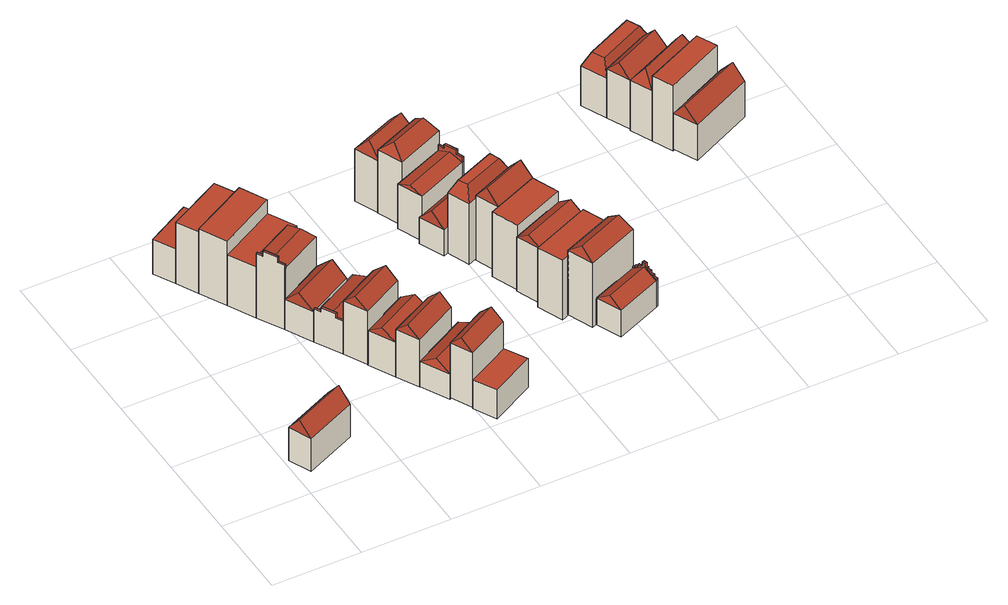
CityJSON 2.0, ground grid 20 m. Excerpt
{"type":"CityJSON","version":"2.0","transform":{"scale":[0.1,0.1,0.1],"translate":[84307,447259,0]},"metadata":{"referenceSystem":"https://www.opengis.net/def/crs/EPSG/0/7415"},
"CityObjects":{
"building1":{"type":"Building","geometry":[{"type":"Solid","lod":"2","boundaries":[[[[0,1,2,3]],[[2,1,4,5]],[[0,3,6,7]],[[3,2,5,6]],[[1,0,7,4]],[[7,6,8,9]],[[6,5,8]],[[5,4,9,8]],[[4,7,9]]]],"semantics":{"surfaces":[{"type":"GroundSurface"},{"type":"WallSurface"},{"type":"RoofSurface"}],"values":[[0,1,1,1,1,2,2,2,2]]}}]},
"building2":{"type":"Building","geometry":[{"type":"Solid","lod":"2","boundaries":[[[[10,11,12,13]],[[14,15,16,17]],[[12,11,17,16]],[[10,13,15,14]],[[13,12,16,15]],[[11,10,14,17]]]],"semantics":{"surfaces":[{"type":"GroundSurface"},{"type":"RoofSurface"},{"type":"WallSurface"}],"values":[[0,1,2,2,2,2]]}}]},
"building3":{"type":"Building","geometry":[{"type":"Solid","lod":"2","boundaries":[[[[18,19,20,12]],[[21,22,23,24]],[[20,19,24,23]],[[18,12,22,21]],[[12,20,23,22]],[[19,18,21,24]]]],"semantics":{"surfaces":[{"type":"GroundSurface"},{"type":"RoofSurface"},{"type":"WallSurface"}],"values":[[0,1,2,2,2,2]]}}]},
"building4":{"type":"Building","geometry":[{"type":"Solid","lod":"2","boundaries":[[[[25,26,27,20]],[[28,29,30,31]],[[27,26,31,30]],[[25,20,29,28]],[[20,27,30,29]],[[26,25,28,31]]]],"semantics":{"surfaces":[{"type":"GroundSurface"},{"type":"RoofSurface"},{"type":"WallSurface"}],"values":[[0,1,2,2,2,2]]}}]},
"building5":{"type":"Building","geometry":[{"type":"Solid","lod":"2","boundaries":[[[[32,33,34,35]],[[34,33,36,37]],[[32,35,38,39]],[[33,32,39,36]],[[39,38,40,41]],[[37,36,41,40]],[[36,39,41]],[[40,38,42,43,44,45,46,47,37]],[[48,49,50,51,52,53,54,55,56,57]],[[43,42,54,53]],[[47,46,50,49]],[[35,34,57,56]],[[44,43,53,52]],[[34,37,48,57]],[[37,47,49,48]],[[45,44,52,51]],[[38,35,56,55]],[[42,38,55,54]],[[46,45,51,50]]]],"semantics":{"surfaces":[{"type":"GroundSurface"},{"type":"WallSurface"},{"type":"RoofSurface"}],"values":[[0,1,1,1,2,2,2,2,1,2,2,0,2,1,2,2,1,2,2]]}}]},
"building6":{"type":"Building","geometry":[{"type":"Solid","lod":"2","boundaries":[[[[26,58,56,27]],[[59,60,61,62]],[[56,58,62,61]],[[26,27,60,59]],[[27,56,61,60]],[[58,26,59,62]]]],"semantics":{"surfaces":[{"type":"GroundSurface"},{"type":"RoofSurface"},{"type":"WallSurface"}],"values":[[0,1,2,2,2,2]]}}]},
"building7":{"type":"Building","geometry":[{"type":"Solid","lod":"2","boundaries":[[[[63,64,65,57]],[[65,64,66,67]],[[63,57,68,69]],[[57,65,67,68]],[[64,63,69,66]],[[69,68,70,71]],[[68,67,70]],[[67,66,71,70]],[[66,69,71]]]],"semantics":{"surfaces":[{"type":"GroundSurface"},{"type":"WallSurface"},{"type":"RoofSurface"}],"values":[[0,1,1,1,1,2,2,2,2]]}}]},
"building8":{"type":"Building","geometry":[{"type":"Solid","lod":"2","boundaries":[[[[72,73,74,75]],[[74,73,76,77]],[[72,75,78,79]],[[75,74,77,78]],[[73,72,79,76]],[[79,78,80,81]],[[78,77,80]],[[77,76,81,80]],[[76,79,81]]]],"semantics":{"surfaces":[{"type":"GroundSurface"},{"type":"WallSurface"},{"type":"RoofSurface"}],"values":[[0,1,1,1,1,2,2,2,2]]}}]},
"building9":{"type":"Building","geometry":[{"type":"Solid","lod":"2","boundaries":[[[[82,83,84,85]],[[84,83,86,87]],[[82,85,88,89]],[[83,82,89,86]],[[89,88,90,91]],[[87,86,91,90]],[[86,89,91]],[[90,88,92,93,94,95,96,97,87]],[[98,99,100,101,102,103,104,105,106,75]],[[93,92,104,103]],[[97,96,100,99]],[[85,84,75,106]],[[94,93,103,102]],[[84,87,98,75]],[[87,97,99,98]],[[95,94,102,101]],[[88,85,106,105]],[[92,88,105,104]],[[96,95,101,100]]]],"semantics":{"surfaces":[{"type":"GroundSurface"},{"type":"WallSurface"},{"type":"RoofSurface"}],"values":[[0,1,1,1,2,2,2,2,1,2,2,0,2,1,2,2,1,2,2]]}}]},
"building10":{"type":"Building","geometry":[{"type":"Solid","lod":"2","boundaries":[[[[107,108,109,110]],[[109,108,111,112]],[[107,110,113,114]],[[110,109,112,113]],[[108,107,114,111]],[[114,113,115,116]],[[113,112,115]],[[112,111,116,115]],[[111,114,116]]]],"semantics":{"surfaces":[{"type":"GroundSurface"},{"type":"WallSurface"},{"type":"RoofSurface"}],"values":[[0,1,1,1,1,2,2,2,2]]}}]},
"building11":{"type":"Building","geometry":[{"type":"Solid","lod":"2","boundaries":[[[[117,118,119,109]],[[119,118,120,121]],[[117,109,122,123]],[[109,119,121,122]],[[118,117,123,120]],[[123,122,124,125]],[[122,121,124]],[[121,120,125,124]],[[120,123,125]]]],"semantics":{"surfaces":[{"type":"GroundSurface"},{"type":"WallSurface"},{"type":"RoofSurface"}],"values":[[0,1,1,1,1,2,2,2,2]]}}]},
"building12":{"type":"Building","geometry":[{"type":"Solid","lod":"2","boundaries":[[[[126,127,128,129]],[[128,127,130,131]],[[126,129,132,133]],[[129,128,131,132]],[[127,126,133,130]],[[133,132,134,135]],[[132,131,134]],[[131,130,135,134]],[[130,133,135]]]],"semantics":{"surfaces":[{"type":"GroundSurface"},{"type":"WallSurface"},{"type":"RoofSurface"}],"values":[[0,1,1,1,1,2,2,2,2]]}}]},
"building13":{"type":"Building","geometry":[{"type":"Solid","lod":"2","boundaries":[[[[136,137,138,139]],[[138,137,140,141]],[[136,139,142,143]],[[139,138,141,142]],[[137,136,143,140]],[[143,142,144,145]],[[142,141,144]],[[141,140,145,144]],[[140,143,145]]]],"semantics":{"surfaces":[{"type":"GroundSurface"},{"type":"WallSurface"},{"type":"RoofSurface"}],"values":[[0,1,1,1,1,2,2,2,2]]}}]},
"building14":{"type":"Building","geometry":[{"type":"Solid","lod":"2","boundaries":[[[[146,147,148,149]],[[150,151,152,153]],[[148,147,153,152]],[[146,149,151,150]],[[149,148,152,151]],[[147,146,150,153]]]],"semantics":{"surfaces":[{"type":"GroundSurface"},{"type":"RoofSurface"},{"type":"WallSurface"}],"values":[[0,1,2,2,2,2]]}}]},
"building15":{"type":"Building","geometry":[{"type":"Solid","lod":"2","boundaries":[[[[154,155,156,157]],[[156,155,158,159]],[[154,157,160,161]],[[157,156,159,160]],[[155,154,161,158]],[[161,160,162,163]],[[160,159,162]],[[159,158,163,162]],[[158,161,163]]]],"semantics":{"surfaces":[{"type":"GroundSurface"},{"type":"WallSurface"},{"type":"RoofSurface"}],"values":[[0,1,1,1,1,2,2,2,2]]}}]},
"building16":{"type":"Building","geometry":[{"type":"Solid","lod":"2","boundaries":[[[[164,165,166,167]],[[166,165,168,169]],[[164,167,170,171]],[[165,164,171,168]],[[171,170,172,173]],[[169,168,173,172]],[[168,171,173]],[[172,170,174,175,176,177,178,179,169]],[[180,181,182,183,184,185,186,187,188,189]],[[175,174,186,185]],[[179,178,182,181]],[[167,166,189,188]],[[176,175,185,184]],[[166,169,180,189]],[[169,179,181,180]],[[177,176,184,183]],[[170,167,188,187]],[[174,170,187,186]],[[178,177,183,182]]]],"semantics":{"surfaces":[{"type":"GroundSurface"},{"type":"WallSurface"},{"type":"RoofSurface"}],"values":[[0,1,1,1,2,2,2,2,1,2,2,0,2,1,2,2,1,2,2]]}}]},
"building17":{"type":"Building","geometry":[{"type":"Solid","lod":"2","boundaries":[[[[190,191,192,193]],[[192,191,194,195]],[[190,193,196,197]],[[193,192,195,196]],[[191,190,197,194]],[[197,196,198,199]],[[196,195,198]],[[195,194,199,198]],[[194,197,199]]]],"semantics":{"surfaces":[{"type":"GroundSurface"},{"type":"WallSurface"},{"type":"RoofSurface"}],"values":[[0,1,1,1,1,2,2,2,2]]}}]},
"building18":{"type":"Building","geometry":[{"type":"Solid","lod":"2","boundaries":[[[[200,201,188,202]],[[188,201,203,204]],[[200,202,205,206]],[[202,188,204,205]],[[201,200,206,203]],[[206,205,207,208]],[[205,204,207]],[[204,203,208,207]],[[203,206,208]]]],"semantics":{"surfaces":[{"type":"GroundSurface"},{"type":"WallSurface"},{"type":"RoofSurface"}],"values":[[0,1,1,1,1,2,2,2,2]]}}]},
"building19":{"type":"Building","geometry":[{"type":"Solid","lod":"2","boundaries":[[[[209,210,211,212]],[[211,210,213,214]],[[209,212,215,216]],[[212,211,214,215]],[[210,209,216,213]],[[213,216,217,218]],[[216,215,219,217]],[[215,214,220,219]],[[214,213,218,220]],[[217,219,220,218]]]],"semantics":{"surfaces":[{"type":"GroundSurface"},{"type":"WallSurface"},{"type":"RoofSurface"}],"values":[[0,1,1,1,1,2,2,2,2,2]]}}]},
"building20":{"type":"Building","geometry":[{"type":"Solid","lod":"2","boundaries":[[[[221,222,223,224]],[[225,226,227,228]],[[223,222,228,227]],[[221,224,226,225]],[[224,223,227,226]],[[222,221,225,228]]]],"semantics":{"surfaces":[{"type":"GroundSurface"},{"type":"RoofSurface"},{"type":"WallSurface"}],"values":[[0,1,2,2,2,2]]}}]},
"building21":{"type":"Building","geometry":[{"type":"Solid","lod":"2","boundaries":[[[[229,230,231,223]],[[231,230,232,233]],[[229,223,227,234]],[[223,231,233,227]],[[230,229,234,232]],[[234,227,235,236]],[[227,233,235]],[[233,232,236,235]],[[232,234,236]]]],"semantics":{"surfaces":[{"type":"GroundSurface"},{"type":"WallSurface"},{"type":"RoofSurface"}],"values":[[0,1,1,1,1,2,2,2,2]]}}]},
"building22":{"type":"Building","geometry":[{"type":"Solid","lod":"2","boundaries":[[[[237,238,224,239]],[[224,238,240,241]],[[237,239,242,243]],[[239,224,241,242]],[[238,237,243,240]],[[243,242,244,245]],[[242,241,244]],[[241,240,245,244]],[[240,243,245]]]],"semantics":{"surfaces":[{"type":"GroundSurface"},{"type":"WallSurface"},{"type":"RoofSurface"}],"values":[[0,1,1,1,1,2,2,2,2]]}}]},
"building23":{"type":"Building","geometry":[{"type":"Solid","lod":"2","boundaries":[[[[246,247,239,248]],[[249,250,251,252]],[[239,247,252,251]],[[246,248,250,249]],[[248,239,251,250]],[[247,246,249,252]]]],"semantics":{"surfaces":[{"type":"GroundSurface"},{"type":"RoofSurface"},{"type":"WallSurface"}],"values":[[0,1,2,2,2,2]]}}]},
"building24":{"type":"Building","geometry":[{"type":"Solid","lod":"2","boundaries":[[[[253,254,255,256]],[[255,254,257,258]],[[253,256,259,260]],[[256,255,258,259]],[[254,253,260,257]],[[260,259,261,262]],[[259,258,261]],[[258,257,262,261]],[[257,260,262]]]],"semantics":{"surfaces":[{"type":"GroundSurface"},{"type":"WallSurface"},{"type":"RoofSurface"}],"values":[[0,1,1,1,1,2,2,2,2]]}}]},
"building25":{"type":"Building","geometry":[{"type":"Solid","lod":"2","boundaries":[[[[263,264,265,266]],[[265,264,267,268]],[[263,266,269,270]],[[264,263,270,267]],[[270,269,271,272]],[[268,267,272,271]],[[267,270,272]],[[271,269,273,274,275,276,277,278,279,280,281,282,283,284,285,286,287,288,289,290,268]],[[291,292,293,294,295,296,297,298,299,300,301,302,303,304,305,306,307,308,309,310,311,256]],[[278,277,305,304]],[[286,285,297,296]],[[279,278,304,303]],[[287,286,296,295]],[[265,268,291,256]],[[280,279,303,302]],[[266,265,256,311]],[[273,269,310,309]],[[288,287,295,294]],[[269,266,311,310]],[[281,280,302,301]],[[274,273,309,308]],[[289,288,294,293]],[[282,281,301,300]],[[275,274,308,307]],[[290,289,293,292]],[[283,282,300,299]],[[276,275,307,306]],[[268,290,292,291]],[[284,283,299,298]],[[277,276,306,305]],[[285,284,298,297]]]],"semantics":{"surfaces":[{"type":"GroundSurface"},{"type":"WallSurface"},{"type":"RoofSurface"}],"values":[[0,1,1,1,2,2,2,2,1,2,2,2,2,1,2,0,2,2,1,2,2,2,2,2,2,2,2,2,2,2,2]]}}]},
"building26":{"type":"Building","geometry":[{"type":"Solid","lod":"2","boundaries":[[[[312,313,314,315]],[[314,313,316,317]],[[312,315,318,319]],[[315,314,317,318]],[[313,312,319,316]],[[319,318,320,321]],[[318,317,320]],[[317,316,321,320]],[[316,319,321]]]],"semantics":{"surfaces":[{"type":"GroundSurface"},{"type":"WallSurface"},{"type":"RoofSurface"}],"values":[[0,1,1,1,1,2,2,2,2]]}}]},
"building27":{"type":"Building","geometry":[{"type":"Solid","lod":"2","boundaries":[[[[322,323,315,324]],[[315,323,325,326]],[[322,324,327,328]],[[324,315,326,327]],[[323,322,328,325]],[[325,328,329,330]],[[328,327,331,329]],[[327,326,332,331]],[[326,325,330,332]],[[329,331,332,330]]]],"semantics":{"surfaces":[{"type":"GroundSurface"},{"type":"WallSurface"},{"type":"RoofSurface"}],"values":[[0,1,1,1,1,2,2,2,2,2]]}}]},
"building28":{"type":"Building","geometry":[{"type":"Solid","lod":"2","boundaries":[[[[333,334,335,336]],[[335,334,317,337]],[[333,336,338,339]],[[336,335,337,338]],[[334,333,339,317]],[[339,338,340,341]],[[338,337,340]],[[337,317,341,340]],[[317,339,341]]]],"semantics":{"surfaces":[{"type":"GroundSurface"},{"type":"WallSurface"},{"type":"RoofSurface"}],"values":[[0,1,1,1,1,2,2,2,2]]}}]},
"building29":{"type":"Building","geometry":[{"type":"Solid","lod":"2","boundaries":[[[[342,343,344,333]],[[345,346,347,348]],[[344,343,348,347]],[[342,333,346,345]],[[333,344,347,346]],[[343,342,345,348]]]],"semantics":{"surfaces":[{"type":"GroundSurface"},{"type":"RoofSurface"},{"type":"WallSurface"}],"values":[[0,1,2,2,2,2]]}}]},
"building30":{"type":"Building","geometry":[{"type":"Solid","lod":"2","boundaries":[[[[349,350,351,352]],[[351,350,353,354]],[[349,352,355,356]],[[352,351,354,355]],[[350,349,356,353]],[[356,355,357,358]],[[355,354,357]],[[354,353,358,357]],[[353,356,358]]]],"semantics":{"surfaces":[{"type":"GroundSurface"},{"type":"WallSurface"},{"type":"RoofSurface"}],"values":[[0,1,1,1,1,2,2,2,2]]}}]}
},
"vertices":[
[32,56,3],[10,106,3],[126,158,3],[148,108,3],[10,106,88],[126,158,88],[148,108,88],[32,56,88],[137,133,122],[21,81,122],
[149,770,5],[175,722,5],[74,669,5],[49,716,5],[149,770,94],[49,716,94],[74,669,94],[175,722,94],
[196,733,5],[221,686,5],[99,622,5],[196,733,163],[74,669,163],[99,622,163],[221,686,163],
[228,690,5],[258,632,5],[129,563,5],[228,690,171],[99,622,171],[129,563,171],[258,632,171],
[262,558,5],[293,500,5],[196,448,5],[165,507,5],[293,500,161],[196,448,161],[165,507,161],[262,558,161],[181,477,169],[274,527,169],[165,507,171],[173,492,171],[173,492,184],[188,463,184],[188,463,171],[196,448,171],[192,446,161],[192,446,171],[184,460,171],[184,460,184],[168,490,184],[168,490,171],[161,504,171],[161,504,161],[161,504,5],[192,446,5],
[290,572,5],[258,632,136],[129,563,136],[161,504,136],[290,572,136],
[296,501,5],[328,441,5],[223,386,5],[328,441,83],[223,386,83],[192,446,83],[296,501,83],[207,416,116],[312,471,116],
[351,376,6],[377,326,6],[282,275,6],[255,326,6],[377,326,143],[282,275,143],[255,326,143],[351,376,143],[268,300,170],[364,351,170],
[348,452,6],[380,391,6],[259,328,6],[228,388,6],[380,391,76],[259,328,76],[228,388,76],[348,452,76],[244,358,89],[363,421,89],[228,388,91],[236,373,91],[236,373,102],[252,343,102],[252,343,91],[259,328,91],[255,326,76],[255,326,91],[247,341,91],[247,341,102],[231,371,102],[231,371,91],[223,386,91],[223,386,76],[223,386,6],
[387,331,5],[417,273,5],[312,218,5],[282,275,5],[417,273,94],[312,218,94],[282,275,94],[387,331,94],[297,247,116],[402,302,116],
[414,271,5],[439,223,5],[338,169,5],[439,223,127],[338,169,127],[312,218,127],[414,271,127],[325,193,153],[427,247,153],
[467,158,11],[492,111,11],[395,60,11],[371,107,11],[492,111,152],[395,60,152],[371,107,152],[467,158,152],[383,84,177],[479,135,177],
[461,234,6],[493,172,6],[371,107,6],[338,169,6],[493,172,71],[371,107,71],[338,169,71],[461,234,71],[359,141,91],[472,200,91],
[493,112,8],[520,62,8],[422,10,8],[395,60,8],[493,112,82],[395,60,82],[422,10,82],[520,62,82],
[521,653,7],[497,710,7],[600,753,7],[624,696,7],[497,710,141],[600,753,141],[624,696,141],[521,653,141],[608,722,177],[514,683,177],
[549,534,15],[525,589,15],[643,638,15],[666,583,15],[525,589,130],[643,638,130],[666,583,130],[549,534,130],[654,611,141],[538,562,141],[666,583,143],[660,597,143],[660,597,153],[648,624,153],[648,624,143],[643,638,143],[647,640,130],[647,640,143],[653,626,143],[653,626,153],[665,599,153],[665,599,143],[670,585,143],[670,585,130],[670,585,15],[647,640,15],
[538,595,13],[515,650,13],[624,696,13],[647,640,13],[515,650,176],[624,696,176],[647,640,176],[538,595,176],[624,663,203],[539,628,203],
[564,474,15],[540,531,15],[694,529,15],[540,531,82],[670,585,82],[694,529,82],[564,474,82],[682,557,115],[552,502,115],
[595,430,14],[575,479,14],[694,529,14],[714,480,14],[575,479,170],[694,529,170],[714,480,170],[595,430,170],[603,450,201],[594,471,201],[695,488,201],[686,509,201],
[642,320,11],[618,379,11],[736,428,11],[760,369,11],[642,320,178],[760,369,178],[736,428,178],[618,379,178],
[635,386,11],[614,438,11],[714,480,11],[614,438,178],[714,480,178],[635,386,178],[723,453,211],[626,413,211],
[662,262,11],[639,318,11],[784,313,11],[639,318,151],[760,369,151],[784,313,151],[662,262,151],[772,341,173],[650,290,173],
[675,200,11],[651,257,11],[808,255,11],[675,200,164],[808,255,164],[784,313,164],[651,257,164],
[713,149,14],[690,206,14],[808,255,14],[832,198,14],[690,206,179],[808,255,179],[832,198,179],[713,149,179],[814,224,204],[707,180,204],
[748,97,14],[724,153,14],[827,196,14],[850,140,14],[724,153,82],[827,196,82],[850,140,82],[748,97,82],[839,168,102],[740,127,102],[850,140,87],[847,147,87],[847,147,93],[844,154,93],[844,154,99],[842,161,99],[842,161,104],[840,165,104],[840,165,113],[837,172,113],[837,172,104],[836,175,104],[836,175,99],[833,182,99],[833,182,93],[830,189,93],[830,189,87],[827,196,87],[832,198,82],[832,198,87],[834,191,87],[834,191,93],[837,184,93],[837,184,99],[840,177,99],[840,177,104],[842,173,104],[842,173,113],[845,166,113],[845,166,104],[846,163,104],[846,163,99],[849,156,99],[849,156,93],[852,149,93],[852,149,87],[855,142,87],[855,142,82],[855,142,14],
[1154,733,9],[1178,680,9],[1068,630,9],[1044,682,9],[1178,680,135],[1068,630,135],[1044,682,135],[1154,733,135],[1056,656,165],[1166,707,165],
[1151,799,9],[1177,744,9],[1018,738,9],[1177,744,111],[1044,682,111],[1018,738,111],[1151,799,111],[1144,779,145],[1157,751,145],[1038,730,145],[1051,702,145],
[1090,582,5],[1068,630,5],[1204,692,5],[1225,645,5],[1204,692,135],[1225,645,135],[1090,582,135],[1202,663,171],[1092,612,171],
[1224,644,5],[1245,599,5],[1111,537,5],[1224,644,173],[1090,582,173],[1111,537,173],[1245,599,173],
[1136,484,10],[1111,537,10],[1255,603,10],[1279,551,10],[1111,537,102],[1255,603,102],[1279,551,102],[1136,484,102],[1267,577,137],[1123,511,137]
]}
